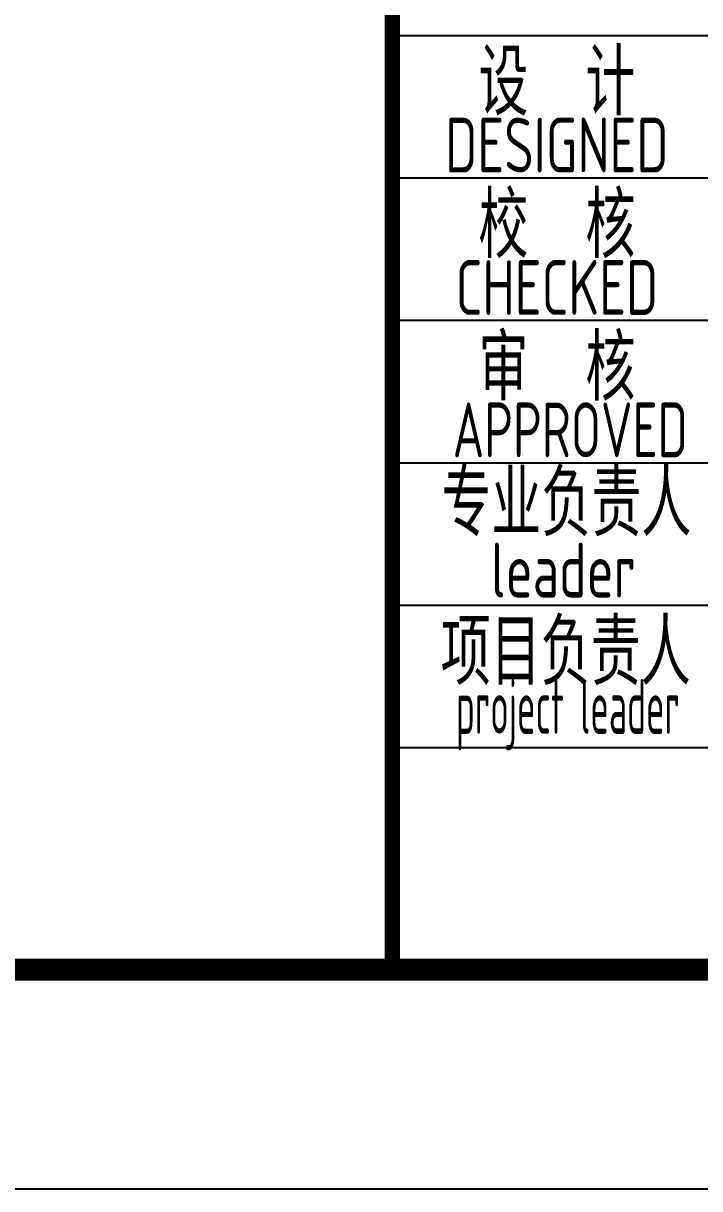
# Model space of a CAD drawing. Extents: x 84552 to 1115094, y -331058 to 102248.
# Drawn here: x 149380 to 150923, y 55435 to 58094 of the extents above; entities that cross this region are included whole.
import ezdxf
from ezdxf.enums import TextEntityAlignment as Align

# ---------------------------------------------------------------- set-up
doc = ezdxf.new("R2010")
doc.units = 0
doc.header["$LTSCALE"] = 1000
doc.header["$MEASUREMENT"] = 0
doc.layers.add('PUB_TITLE', color=4, linetype='Continuous')
doc.styles.add('AHD', font='sceie.shx', dxfattribs={"width": 0.7, "bigfont": 'sceic.shx'})

msp = doc.modelspace()

# ---------------------------------------------------------------- linework, layer by layer
for p, q in [((150222, 58066.6), (155722, 58066.6)), ((150262, 58066.6), (155762, 58066.6)), ((150222, 57741.6), (152972, 57741.6)), ((150222, 57416.6), (152972, 57416.6)), ((150222, 57091.6), (152972, 57091.6)), ((150222, 56766.6), (152972, 56766.6)), ((150222, 56441.6), (159222, 56441.6)), ((150222, 55941.6), (159222, 55941.6)), ((150222, 55941.6), (159222, 55941.6))]:
    msp.add_line(p, q)
at = {"const_width": 35}
msp.add_lwpolyline([(150222, 58941.6), (150222, 55941.6)], dxfattribs=at)
at = {"layer": 'PUB_TITLE'}
msp.add_lwpolyline([(130022, 55434.7), (159722, 55434.7), (159722, 76434.7), (130022, 76434.7)], close=True, dxfattribs=at)
at = {"layer": 'PUB_TITLE', "const_width": 50}
msp.add_lwpolyline([(131272, 55934.7), (159222, 55934.7), (159222, 75934.7), (131272, 75934.7)], close=True, dxfattribs=at)

# ---------------------------------------------------------------- texts
at = {"style": 'AHD'}
for s, height, width, p in [('设  计', 150, 0.8, (150597, 57966.6)), ('设  计', 150, 0.8, (150597, 57966.6)), ('DESIGNED', 125, 0.8, (150597, 57816.6)), ('DESIGNED', 125, 0.8, (150597, 57816.6)), ('校  核', 150, 0.8, (150597, 57641.6)), ('校  核', 150, 0.8, (150597, 57641.6)), ('CHECKED', 125, 0.8, (150597, 57491.6)), ('CHECKED', 125, 0.8, (150597, 57491.6)), ('审  核', 150, 0.8, (150597, 57316.6)), ('审  核', 150, 0.8, (150597, 57316.6)), ('APPROVED', 125, 0.75, (150627.4, 57166.6)), ('专业负责人', 150, 0.8, (150618.5, 57006.6)), ('leader', 125, 0.8, (150612, 56846.6)), ('项目负责人', 150, 0.8, (150617, 56666.6)), ('project leader', 125, 0.55, (150622, 56516.6))]:
    msp.add_text(s, height=height, dxfattribs=dict(at, width=width)).set_placement(p, align=Align.MIDDLE)

doc.saveas('drawing.dxf')
